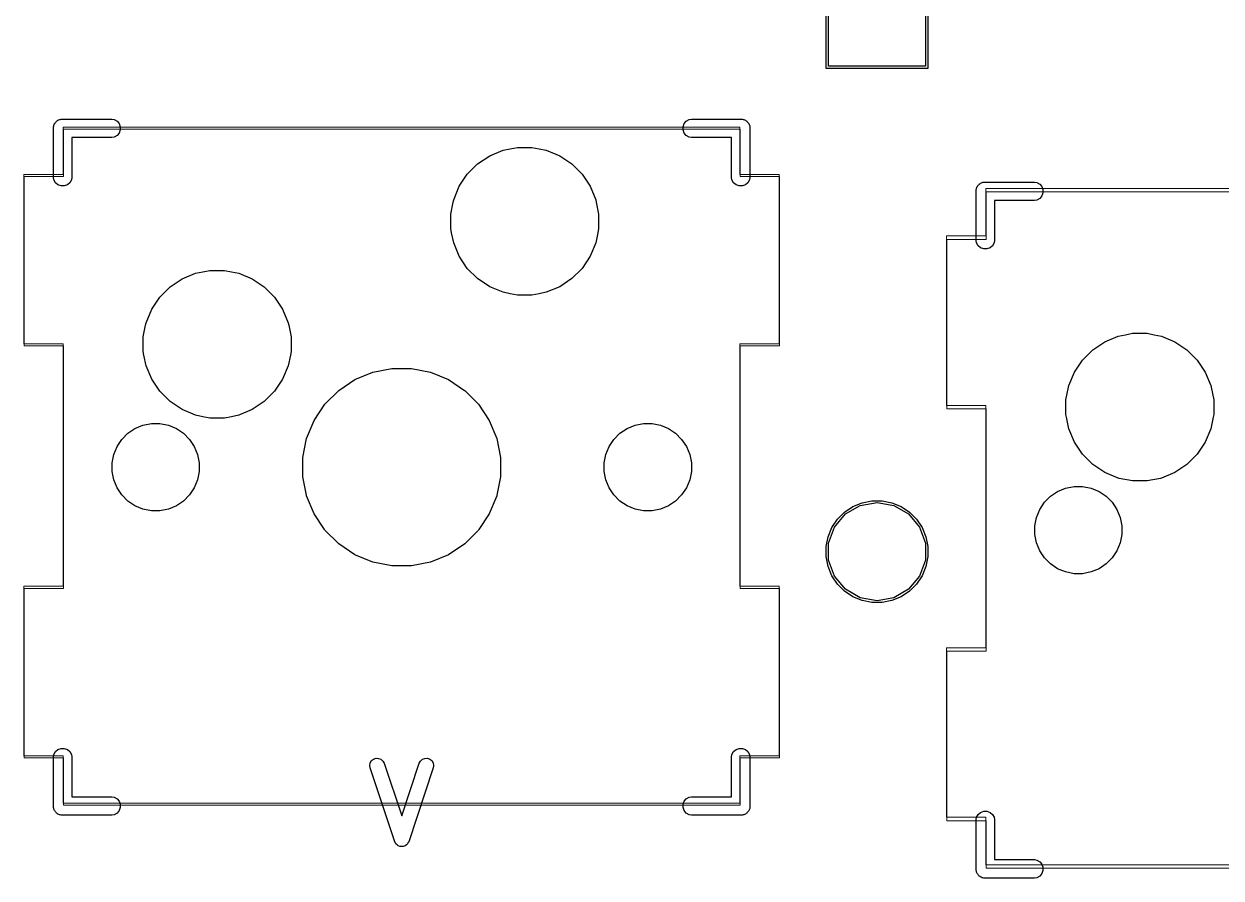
# Model space of a CAD drawing. Header units: millimetres. Extents: x 13 to 222, y -3 to 195.
# Drawn here: x 111.53 to 136.25, y 72.73 to 90.38 of the extents above; entities that cross this region are included whole.
import ezdxf

# ---------------------------------------------------------------- set-up
doc = ezdxf.new("R2010")
doc.units = ezdxf.units.MM
doc.header["$MEASUREMENT"] = 0
doc.layers.add('Ergodox plate', color=7, linetype='Continuous', lineweight=0, true_color=0xf6921e)
doc.layers.add('Orig switch cut', color=7, linetype='Continuous', lineweight=0, true_color=0xde3535)
doc.layers.add('Mask', color=134, linetype='Continuous')
doc.layers.add('Silk', color=142, linetype='Continuous')

msp = doc.modelspace()

# ---------------------------------------------------------------- linework, layer by layer
at = {"layer": 'Ergodox plate'}
for points in [[(126.313, 88.249), (126.313, 87.269), (127.126, 87.269), (127.126, 83.769), (126.313, 83.769), (126.313, 78.76), (127.126, 78.76), (127.126, 75.26), (126.313, 75.26), (126.313, 74.279), (112.343, 74.279), (112.343, 75.26), (111.531, 75.26), (111.531, 78.76), (112.343, 78.76), (112.343, 83.769), (111.531, 83.769), (111.531, 87.269), (112.343, 87.269), (112.343, 88.249)], [(145.363, 86.979), (145.363, 85.999), (146.176, 85.999), (146.176, 82.499), (145.363, 82.499), (145.363, 77.49), (146.176, 77.49), (146.176, 73.99), (145.363, 73.99), (145.363, 73.009), (131.393, 73.009), (131.393, 73.99), (130.581, 73.99), (130.581, 77.49), (131.393, 77.49), (131.393, 82.499), (130.581, 82.499), (130.581, 85.999), (131.393, 85.999), (131.393, 86.979)]]:
    msp.add_lwpolyline(points, close=True, dxfattribs=at)
at = {"layer": 'Mask', "linetype": 'Continuous'}
for p, q in [((128.093, 89.455), (128.093, 91.557)), ((130.195, 91.557), (130.195, 89.455)), ((130.195, 89.455), (128.093, 89.455)), ((121.147, 87.654), (121.425, 87.769)), ((121.425, 87.769), (121.572, 87.799)), ((121.572, 87.799), (121.72, 87.828)), ((121.72, 87.828), (122.02, 87.828)), ((122.02, 87.828), (122.168, 87.799)), ((122.168, 87.799), (122.315, 87.769)), ((122.315, 87.769), (122.593, 87.654)), ((120.897, 87.487), (121.147, 87.654)), ((122.593, 87.654), (122.843, 87.487)), ((120.518, 87.025), (120.685, 87.275)), ((120.685, 87.275), (120.897, 87.487)), ((122.843, 87.487), (123.055, 87.275)), ((123.055, 87.275), (123.222, 87.025)), ((120.403, 86.747), (120.518, 87.025)), ((123.222, 87.025), (123.337, 86.747)), ((120.344, 86.452), (120.393, 86.697)), ((120.393, 86.697), (120.403, 86.747)), ((123.337, 86.747), (123.347, 86.697)), ((123.347, 86.697), (123.396, 86.452)), ((120.344, 86.152), (120.344, 86.452)), ((123.396, 86.452), (123.396, 86.152)), ((120.361, 86.065), (120.344, 86.152)), ((120.403, 85.857), (120.361, 86.065)), ((123.379, 86.065), (123.337, 85.857)), ((123.396, 86.152), (123.379, 86.065)), ((120.518, 85.579), (120.403, 85.857)), ((123.337, 85.857), (123.222, 85.579)), ((120.685, 85.329), (120.518, 85.579)), ((123.222, 85.579), (123.055, 85.329)), ((115.222, 85.259), (115.37, 85.288)), ((115.37, 85.288), (115.67, 85.288)), ((115.67, 85.288), (115.818, 85.259)), ((120.897, 85.117), (120.685, 85.329)), ((123.055, 85.329), (122.843, 85.117)), ((114.547, 84.947), (114.797, 85.114)), ((114.797, 85.114), (115.075, 85.229)), ((115.075, 85.229), (115.222, 85.259)), ((115.818, 85.259), (115.965, 85.229)), ((115.965, 85.229), (116.243, 85.114)), ((116.243, 85.114), (116.493, 84.947)), ((121.147, 84.95), (120.897, 85.117)), ((122.843, 85.117), (122.593, 84.95)), ((114.335, 84.735), (114.547, 84.947)), ((116.493, 84.947), (116.705, 84.735)), ((121.425, 84.835), (121.147, 84.95)), ((121.572, 84.805), (121.425, 84.835)), ((121.72, 84.776), (121.572, 84.805)), ((122.168, 84.805), (122.02, 84.776)), ((122.315, 84.835), (122.168, 84.805)), ((122.593, 84.95), (122.315, 84.835)), ((114.168, 84.485), (114.335, 84.735)), ((116.705, 84.735), (116.872, 84.485)), ((122.02, 84.776), (121.72, 84.776)), ((114.053, 84.207), (114.168, 84.485)), ((116.872, 84.485), (116.987, 84.207)), ((113.994, 83.912), (114.043, 84.157)), ((114.043, 84.157), (114.053, 84.207)), ((116.987, 84.207), (116.997, 84.157)), ((116.997, 84.157), (117.046, 83.912)), ((113.994, 83.612), (113.994, 83.912)), ((117.046, 83.912), (117.046, 83.612)), ((133.597, 83.647), (133.847, 83.814)), ((133.847, 83.814), (134.125, 83.929)), ((134.125, 83.929), (134.272, 83.959)), ((134.272, 83.959), (134.42, 83.988)), ((134.42, 83.988), (134.72, 83.988)), ((134.72, 83.988), (134.868, 83.959)), ((134.868, 83.959), (135.015, 83.929)), ((135.015, 83.929), (135.293, 83.814)), ((135.293, 83.814), (135.543, 83.647)), ((114.009, 83.537), (113.994, 83.612)), ((117.046, 83.612), (117.031, 83.537)), ((133.385, 83.435), (133.597, 83.647)), ((135.543, 83.647), (135.755, 83.435)), ((114.053, 83.317), (114.009, 83.537)), ((114.168, 83.039), (114.053, 83.317)), ((116.987, 83.317), (116.872, 83.039)), ((117.031, 83.537), (116.987, 83.317)), ((133.218, 83.185), (133.385, 83.435)), ((135.755, 83.435), (135.922, 83.185)), ((118.363, 83.031), (118.735, 83.185)), ((118.735, 83.185), (119.129, 83.263)), ((118.735, 83.185), (118.735, 83.185)), ((118.735, 83.185), (118.735, 83.185)), ((119.129, 83.263), (119.531, 83.263)), ((119.531, 83.263), (119.925, 83.185)), ((119.925, 83.185), (119.925, 83.185)), ((119.925, 83.185), (119.925, 83.185)), ((119.925, 83.185), (120.297, 83.031)), ((133.103, 82.907), (133.218, 83.185)), ((135.922, 83.185), (136.037, 82.907)), ((114.335, 82.789), (114.168, 83.039)), ((116.872, 83.039), (116.705, 82.789)), ((117.745, 82.523), (118.029, 82.807)), ((118.029, 82.807), (118.03, 82.808)), ((118.03, 82.808), (118.363, 83.031)), ((120.297, 83.031), (120.63, 82.808)), ((120.63, 82.808), (120.631, 82.807)), ((120.631, 82.807), (120.915, 82.523)), ((133.044, 82.612), (133.096, 82.873)), ((133.096, 82.873), (133.103, 82.907)), ((136.037, 82.907), (136.044, 82.873)), ((136.044, 82.873), (136.096, 82.612)), ((114.547, 82.577), (114.335, 82.789)), ((114.797, 82.41), (114.547, 82.577)), ((116.493, 82.577), (116.243, 82.41)), ((116.705, 82.789), (116.493, 82.577)), ((133.044, 82.312), (133.044, 82.612)), ((136.096, 82.612), (136.096, 82.312)), ((115.075, 82.295), (114.797, 82.41)), ((116.243, 82.41), (115.965, 82.295)), ((117.521, 82.189), (117.745, 82.523)), ((117.745, 82.523), (117.745, 82.523)), ((120.915, 82.523), (120.915, 82.523)), ((120.915, 82.523), (121.139, 82.189)), ((133.056, 82.253), (133.044, 82.312)), ((136.096, 82.312), (136.084, 82.253)), ((113.823, 82.02), (113.987, 82.088)), ((113.987, 82.088), (114.161, 82.123)), ((114.161, 82.123), (114.339, 82.123)), ((114.339, 82.123), (114.513, 82.088)), ((114.513, 82.088), (114.677, 82.02)), ((115.222, 82.265), (115.075, 82.295)), ((115.37, 82.236), (115.222, 82.265)), ((115.67, 82.236), (115.37, 82.236)), ((115.818, 82.265), (115.67, 82.236)), ((115.965, 82.295), (115.818, 82.265)), ((117.367, 81.817), (117.521, 82.189)), ((121.139, 82.189), (121.293, 81.817)), ((123.983, 82.02), (124.147, 82.088)), ((124.147, 82.088), (124.321, 82.123)), ((124.321, 82.123), (124.499, 82.123)), ((124.499, 82.123), (124.673, 82.088)), ((124.673, 82.088), (124.837, 82.02)), ((133.103, 82.017), (133.056, 82.253)), ((136.084, 82.253), (136.037, 82.017)), ((113.55, 81.796), (113.676, 81.922)), ((113.676, 81.922), (113.823, 82.02)), ((114.677, 82.02), (114.824, 81.922)), ((114.824, 81.922), (114.95, 81.796)), ((117.289, 81.423), (117.367, 81.817)), ((117.367, 81.817), (117.367, 81.817)), ((121.293, 81.817), (121.293, 81.817)), ((121.293, 81.817), (121.371, 81.423)), ((123.71, 81.796), (123.836, 81.922)), ((123.836, 81.922), (123.983, 82.02)), ((124.837, 82.02), (124.984, 81.922)), ((124.984, 81.922), (125.11, 81.796)), ((133.218, 81.739), (133.103, 82.017)), ((136.037, 82.017), (135.922, 81.739)), ((113.384, 81.485), (113.452, 81.649)), ((113.452, 81.649), (113.55, 81.796)), ((114.95, 81.796), (115.048, 81.649)), ((115.048, 81.649), (115.116, 81.485)), ((123.544, 81.485), (123.612, 81.649)), ((123.612, 81.649), (123.71, 81.796)), ((125.11, 81.796), (125.208, 81.649)), ((125.208, 81.649), (125.276, 81.485)), ((133.385, 81.489), (133.218, 81.739)), ((135.922, 81.739), (135.755, 81.489)), ((113.349, 81.311), (113.384, 81.485)), ((115.116, 81.485), (115.151, 81.311)), ((117.289, 81.021), (117.289, 81.423)), ((121.371, 81.423), (121.371, 81.021)), ((123.509, 81.311), (123.544, 81.485)), ((125.276, 81.485), (125.311, 81.311)), ((133.597, 81.277), (133.385, 81.489)), ((135.755, 81.489), (135.543, 81.277)), ((113.349, 81.133), (113.349, 81.311)), ((113.384, 80.959), (113.349, 81.133)), ((115.151, 81.133), (115.116, 80.959)), ((115.151, 81.311), (115.151, 81.133)), ((123.509, 81.133), (123.509, 81.311)), ((123.544, 80.959), (123.509, 81.133)), ((125.311, 81.133), (125.276, 80.959)), ((125.311, 81.311), (125.311, 81.133)), ((133.847, 81.11), (133.597, 81.277)), ((134.125, 80.995), (133.847, 81.11)), ((135.293, 81.11), (135.015, 80.995)), ((135.543, 81.277), (135.293, 81.11)), ((113.452, 80.795), (113.384, 80.959)), ((115.116, 80.959), (115.048, 80.795)), ((117.364, 80.643), (117.289, 81.021)), ((121.371, 81.021), (121.296, 80.643)), ((123.612, 80.795), (123.544, 80.959)), ((125.276, 80.959), (125.208, 80.795)), ((133.037, 80.788), (133.211, 80.823)), ((133.211, 80.823), (133.389, 80.823)), ((133.389, 80.823), (133.563, 80.788)), ((134.143, 80.991), (134.125, 80.995)), ((134.42, 80.936), (134.143, 80.991)), ((134.72, 80.936), (134.42, 80.936)), ((134.997, 80.991), (134.72, 80.936)), ((135.015, 80.995), (134.997, 80.991)), ((113.55, 80.648), (113.452, 80.795)), ((113.676, 80.522), (113.55, 80.648)), ((114.95, 80.648), (114.824, 80.522)), ((115.048, 80.795), (114.95, 80.648)), ((117.367, 80.627), (117.364, 80.643)), ((117.521, 80.255), (117.367, 80.627)), ((121.293, 80.627), (121.139, 80.255)), ((121.296, 80.643), (121.293, 80.627)), ((123.71, 80.648), (123.612, 80.795)), ((123.836, 80.522), (123.71, 80.648)), ((125.11, 80.648), (124.984, 80.522)), ((125.208, 80.795), (125.11, 80.648)), ((132.6, 80.496), (132.726, 80.622)), ((132.726, 80.622), (132.873, 80.72)), ((132.873, 80.72), (133.037, 80.788)), ((133.563, 80.788), (133.727, 80.72)), ((133.727, 80.72), (133.874, 80.622)), ((133.874, 80.622), (134, 80.496)), ((113.823, 80.424), (113.676, 80.522)), ((113.987, 80.356), (113.823, 80.424)), ((114.161, 80.321), (113.987, 80.356)), ((114.513, 80.356), (114.339, 80.321)), ((114.677, 80.424), (114.513, 80.356)), ((114.824, 80.522), (114.677, 80.424)), ((123.983, 80.424), (123.836, 80.522)), ((124.147, 80.356), (123.983, 80.424)), ((124.321, 80.321), (124.147, 80.356)), ((124.673, 80.356), (124.499, 80.321)), ((124.837, 80.424), (124.673, 80.356)), ((124.984, 80.522), (124.837, 80.424)), ((128.474, 80.293), (128.646, 80.408)), ((128.646, 80.408), (128.837, 80.488)), ((128.837, 80.488), (129.04, 80.528)), ((129.04, 80.528), (129.247, 80.528)), ((129.247, 80.528), (129.451, 80.488)), ((129.451, 80.488), (129.642, 80.408)), ((129.642, 80.408), (129.814, 80.293)), ((132.434, 80.185), (132.502, 80.349)), ((132.502, 80.349), (132.6, 80.496)), ((134, 80.496), (134.098, 80.349)), ((134.098, 80.349), (134.166, 80.185)), ((114.339, 80.321), (114.161, 80.321)), ((117.738, 79.931), (117.521, 80.255)), ((121.139, 80.255), (120.922, 79.931)), ((124.499, 80.321), (124.321, 80.321)), ((128.213, 79.975), (128.328, 80.147)), ((128.328, 80.147), (128.474, 80.293)), ((129.814, 80.293), (129.96, 80.147)), ((129.96, 80.147), (130.075, 79.975)), ((132.399, 80.011), (132.434, 80.185)), ((134.166, 80.185), (134.201, 80.011)), ((117.745, 79.921), (117.738, 79.931)), ((118.029, 79.637), (117.745, 79.921)), ((120.915, 79.921), (120.631, 79.637)), ((120.922, 79.931), (120.915, 79.921)), ((128.133, 79.784), (128.213, 79.975)), ((130.075, 79.975), (130.155, 79.784)), ((132.399, 79.833), (132.399, 80.011)), ((134.201, 80.011), (134.201, 79.833)), ((118.363, 79.413), (118.029, 79.637)), ((118.029, 79.637), (118.029, 79.637)), ((120.631, 79.637), (120.297, 79.413)), ((120.631, 79.637), (120.631, 79.637)), ((128.093, 79.581), (128.133, 79.784)), ((130.155, 79.784), (130.195, 79.581)), ((132.434, 79.659), (132.399, 79.833)), ((132.502, 79.495), (132.434, 79.659)), ((134.166, 79.659), (134.098, 79.495)), ((134.201, 79.833), (134.166, 79.659)), ((118.735, 79.259), (118.363, 79.413)), ((120.297, 79.413), (119.925, 79.259)), ((128.093, 79.373), (128.093, 79.581)), ((128.133, 79.17), (128.093, 79.373)), ((130.195, 79.373), (130.155, 79.17)), ((130.195, 79.581), (130.195, 79.373)), ((132.6, 79.348), (132.502, 79.495)), ((132.726, 79.222), (132.6, 79.348)), ((134, 79.348), (133.874, 79.222)), ((134.098, 79.495), (134, 79.348)), ((119.129, 79.181), (118.735, 79.259)), ((118.735, 79.259), (118.735, 79.259)), ((118.735, 79.259), (118.735, 79.259)), ((119.531, 79.181), (119.129, 79.181)), ((119.925, 79.259), (119.531, 79.181)), ((119.925, 79.259), (119.925, 79.259)), ((119.925, 79.259), (119.925, 79.259)), ((128.213, 78.979), (128.133, 79.17)), ((130.155, 79.17), (130.075, 78.979)), ((132.873, 79.124), (132.726, 79.222)), ((133.037, 79.056), (132.873, 79.124)), ((133.727, 79.124), (133.563, 79.056)), ((133.874, 79.222), (133.727, 79.124)), ((128.328, 78.807), (128.213, 78.979)), ((130.075, 78.979), (129.96, 78.807)), ((133.211, 79.021), (133.037, 79.056)), ((133.389, 79.021), (133.211, 79.021)), ((133.563, 79.056), (133.389, 79.021)), ((128.474, 78.661), (128.328, 78.807)), ((128.646, 78.546), (128.474, 78.661)), ((129.814, 78.661), (129.642, 78.546)), ((129.96, 78.807), (129.814, 78.661)), ((128.837, 78.466), (128.646, 78.546)), ((129.04, 78.426), (128.837, 78.466)), ((129.247, 78.426), (129.04, 78.426)), ((129.451, 78.466), (129.247, 78.426)), ((129.642, 78.546), (129.451, 78.466))]:
    msp.add_line(p, q, dxfattribs=at)
at = {"layer": 'Orig switch cut'}
for points in [[(126.315, 88.207), (126.315, 87.227), (127.128, 87.227), (127.128, 83.727), (126.315, 83.727), (126.315, 78.718), (127.128, 78.718), (127.128, 75.218), (126.315, 75.218), (126.315, 74.237), (112.345, 74.237), (112.345, 75.218), (111.532, 75.218), (111.532, 78.718), (112.345, 78.718), (112.345, 83.727), (111.532, 83.727), (111.532, 87.227), (112.345, 87.227), (112.345, 88.207)], [(145.365, 86.907), (145.365, 85.927), (146.178, 85.927), (146.178, 82.427), (145.365, 82.427), (145.365, 77.418), (146.178, 77.418), (146.178, 73.918), (145.365, 73.918), (145.365, 72.937), (131.395, 72.937), (131.395, 73.918), (130.582, 73.918), (130.582, 77.418), (131.395, 77.418), (131.395, 82.427), (130.582, 82.427), (130.582, 85.927), (131.395, 85.927), (131.395, 86.907)]]:
    msp.add_lwpolyline(points, close=True, dxfattribs=at)
at = {"layer": 'Silk', "linetype": 'Continuous'}
for p, q in [((128.144, 89.506), (128.144, 91.506)), ((130.144, 91.506), (130.144, 89.506)), ((130.144, 89.506), (128.144, 89.506)), ((112.14, 88.256), (112.145, 88.271)), ((112.14, 88.239), (112.14, 88.256)), ((112.14, 87.205), (112.14, 88.239)), ((112.14, 88.239), (112.14, 88.239)), ((112.145, 88.271), (112.148, 88.288)), ((112.148, 88.288), (112.157, 88.303)), ((112.157, 88.303), (112.162, 88.319)), ((112.162, 88.319), (112.173, 88.332)), ((112.173, 88.332), (112.182, 88.346)), ((112.182, 88.346), (112.195, 88.357)), ((112.195, 88.357), (112.206, 88.37)), ((112.206, 88.37), (112.22, 88.379)), ((112.22, 88.379), (112.233, 88.39)), ((112.233, 88.39), (112.249, 88.395)), ((112.249, 88.395), (112.264, 88.404)), ((112.264, 88.404), (112.281, 88.407)), ((112.281, 88.407), (112.296, 88.412)), ((112.296, 88.412), (112.313, 88.412)), ((112.313, 88.412), (112.313, 88.413)), ((112.313, 88.413), (113.347, 88.413)), ((113.347, 88.413), (113.396, 88.404)), ((113.396, 88.404), (113.454, 88.37)), ((113.454, 88.37), (113.498, 88.319)), ((113.498, 88.319), (113.52, 88.256)), ((113.52, 88.256), (113.52, 88.188)), ((125.14, 88.256), (125.162, 88.319)), ((125.14, 88.188), (125.14, 88.256)), ((125.162, 88.319), (125.206, 88.37)), ((125.206, 88.37), (125.264, 88.404)), ((125.264, 88.404), (125.313, 88.413)), ((125.313, 88.413), (126.347, 88.413)), ((126.347, 88.413), (126.347, 88.412)), ((126.347, 88.412), (126.364, 88.412)), ((126.364, 88.412), (126.379, 88.407)), ((126.379, 88.407), (126.396, 88.404)), ((126.396, 88.404), (126.411, 88.395)), ((126.411, 88.395), (126.427, 88.39)), ((126.427, 88.39), (126.44, 88.379)), ((126.44, 88.379), (126.454, 88.37)), ((126.454, 88.37), (126.465, 88.357)), ((126.465, 88.357), (126.478, 88.346)), ((126.478, 88.346), (126.487, 88.332)), ((126.487, 88.332), (126.498, 88.319)), ((126.498, 88.319), (126.503, 88.303)), ((126.503, 88.303), (126.512, 88.288)), ((126.512, 88.288), (126.515, 88.271)), ((126.515, 88.271), (126.52, 88.256)), ((126.52, 88.256), (126.52, 88.239)), ((126.52, 88.239), (126.52, 88.239)), ((126.52, 88.239), (126.52, 87.205)), ((113.347, 88.032), (112.52, 88.032)), ((112.52, 88.032), (112.52, 87.205)), ((113.396, 88.04), (113.347, 88.032)), ((113.454, 88.074), (113.396, 88.04)), ((113.498, 88.125), (113.454, 88.074)), ((113.52, 88.188), (113.498, 88.125)), ((125.162, 88.125), (125.14, 88.188)), ((125.206, 88.074), (125.162, 88.125)), ((125.264, 88.04), (125.206, 88.074)), ((125.313, 88.032), (125.264, 88.04)), ((126.14, 88.032), (125.313, 88.032)), ((126.139, 87.205), (126.14, 88.032)), ((112.148, 87.156), (112.14, 87.205)), ((112.182, 87.098), (112.148, 87.156)), ((112.233, 87.054), (112.182, 87.098)), ((112.296, 87.032), (112.233, 87.054)), ((112.364, 87.032), (112.296, 87.032)), ((112.427, 87.054), (112.364, 87.032)), ((112.478, 87.098), (112.427, 87.054)), ((112.512, 87.156), (112.478, 87.098)), ((112.52, 87.205), (112.512, 87.156)), ((126.148, 87.156), (126.139, 87.205)), ((126.182, 87.098), (126.148, 87.156)), ((126.233, 87.054), (126.182, 87.098)), ((126.296, 87.032), (126.233, 87.054)), ((126.364, 87.032), (126.296, 87.032)), ((126.427, 87.054), (126.364, 87.032)), ((126.478, 87.098), (126.427, 87.054)), ((126.512, 87.156), (126.478, 87.098)), ((126.52, 87.205), (126.512, 87.156)), ((131.198, 86.988), (131.207, 87.003)), ((131.207, 87.003), (131.212, 87.019)), ((131.212, 87.019), (131.223, 87.032)), ((131.223, 87.032), (131.232, 87.046)), ((131.232, 87.046), (131.245, 87.057)), ((131.245, 87.057), (131.256, 87.07)), ((131.256, 87.07), (131.27, 87.079)), ((131.27, 87.079), (131.283, 87.09)), ((131.283, 87.09), (131.299, 87.095)), ((131.299, 87.095), (131.314, 87.104)), ((131.314, 87.104), (131.331, 87.107)), ((131.331, 87.107), (131.346, 87.112)), ((131.346, 87.112), (131.363, 87.112)), ((131.363, 87.112), (131.363, 87.113)), ((131.363, 87.113), (132.397, 87.113)), ((132.397, 87.113), (132.446, 87.104)), ((132.446, 87.104), (132.504, 87.07)), ((132.504, 87.07), (132.548, 87.019)), ((132.548, 87.019), (132.57, 86.956)), ((131.19, 85.905), (131.189, 86.939)), ((131.189, 86.939), (131.19, 86.939)), ((131.19, 86.956), (131.195, 86.971)), ((131.19, 86.939), (131.19, 86.956)), ((131.195, 86.971), (131.198, 86.988)), ((132.504, 86.774), (132.446, 86.74)), ((132.548, 86.825), (132.504, 86.774)), ((132.57, 86.888), (132.548, 86.825)), ((132.57, 86.956), (132.57, 86.888)), ((132.397, 86.732), (131.57, 86.732)), ((131.57, 86.732), (131.57, 85.905)), ((132.446, 86.74), (132.397, 86.732)), ((131.198, 85.856), (131.19, 85.905)), ((131.232, 85.798), (131.198, 85.856)), ((131.283, 85.754), (131.232, 85.798)), ((131.528, 85.798), (131.477, 85.754)), ((131.562, 85.856), (131.528, 85.798)), ((131.57, 85.905), (131.562, 85.856)), ((131.346, 85.732), (131.283, 85.754)), ((131.414, 85.732), (131.346, 85.732)), ((131.477, 85.754), (131.414, 85.732)), ((128.491, 80.255), (128.797, 80.431)), ((128.797, 80.431), (129.144, 80.492)), ((129.144, 80.492), (129.491, 80.431)), ((129.491, 80.431), (129.797, 80.255)), ((128.265, 79.985), (128.491, 80.255)), ((129.797, 80.255), (130.023, 79.985)), ((128.144, 79.653), (128.265, 79.985)), ((130.023, 79.985), (130.144, 79.653)), ((128.144, 79.301), (128.144, 79.653)), ((130.144, 79.653), (130.144, 79.301)), ((128.265, 78.969), (128.144, 79.301)), ((130.144, 79.301), (130.023, 78.969)), ((128.491, 78.699), (128.265, 78.969)), ((130.023, 78.969), (129.797, 78.699)), ((128.797, 78.523), (128.491, 78.699)), ((129.797, 78.699), (129.491, 78.523)), ((129.144, 78.462), (128.797, 78.523)), ((129.491, 78.523), (129.144, 78.462)), ((112.182, 75.346), (112.233, 75.39)), ((112.233, 75.39), (112.296, 75.412)), ((112.296, 75.412), (112.364, 75.412)), ((112.364, 75.412), (112.427, 75.39)), ((112.427, 75.39), (112.478, 75.346)), ((126.182, 75.346), (126.233, 75.39)), ((126.233, 75.39), (126.296, 75.412)), ((126.296, 75.412), (126.364, 75.412)), ((126.364, 75.412), (126.427, 75.39)), ((126.427, 75.39), (126.478, 75.346)), ((112.14, 75.239), (112.148, 75.288)), ((112.14, 74.256), (112.14, 75.239)), ((112.148, 75.288), (112.182, 75.346)), ((112.478, 75.346), (112.512, 75.288)), ((112.512, 75.288), (112.52, 75.239)), ((112.52, 75.239), (112.52, 74.413)), ((118.68, 75.113), (118.708, 75.158)), ((118.708, 75.158), (118.749, 75.191)), ((118.749, 75.191), (118.8, 75.207)), ((118.8, 75.207), (118.853, 75.206)), ((118.853, 75.206), (118.902, 75.186)), ((118.902, 75.186), (118.941, 75.151)), ((118.941, 75.151), (118.967, 75.105)), ((119.693, 75.105), (119.719, 75.151)), ((119.719, 75.151), (119.758, 75.186)), ((119.758, 75.186), (119.807, 75.206)), ((119.807, 75.206), (119.86, 75.207)), ((119.86, 75.207), (119.911, 75.191)), ((119.911, 75.191), (119.952, 75.158)), ((119.952, 75.158), (119.98, 75.113)), ((126.139, 74.413), (126.14, 75.239)), ((126.14, 75.239), (126.148, 75.288)), ((126.148, 75.288), (126.182, 75.346)), ((126.478, 75.346), (126.512, 75.288)), ((126.512, 75.288), (126.52, 75.239)), ((126.52, 75.239), (126.52, 74.205)), ((118.67, 75.061), (118.68, 75.113)), ((118.677, 75.008), (118.67, 75.061)), ((119.185, 73.484), (118.677, 75.008)), ((118.967, 75.105), (119.33, 74.015)), ((119.33, 74.015), (119.693, 75.105)), ((119.983, 75.008), (119.475, 73.484)), ((119.98, 75.113), (119.99, 75.061)), ((119.99, 75.061), (119.983, 75.008)), ((112.52, 74.413), (113.347, 74.413)), ((113.347, 74.413), (113.396, 74.404)), ((113.396, 74.404), (113.454, 74.37)), ((125.206, 74.37), (125.264, 74.404)), ((125.264, 74.404), (125.313, 74.413)), ((125.313, 74.413), (126.139, 74.413)), ((112.14, 74.188), (112.14, 74.256)), ((112.145, 74.173), (112.14, 74.188)), ((112.148, 74.156), (112.145, 74.173)), ((112.157, 74.141), (112.148, 74.156)), ((113.454, 74.37), (113.498, 74.319)), ((113.498, 74.319), (113.52, 74.256)), ((113.52, 74.188), (113.498, 74.125)), ((113.52, 74.256), (113.52, 74.188)), ((125.14, 74.256), (125.162, 74.319)), ((125.14, 74.188), (125.14, 74.256)), ((125.162, 74.125), (125.14, 74.188)), ((125.162, 74.319), (125.206, 74.37)), ((126.512, 74.156), (126.503, 74.141)), ((126.515, 74.173), (126.512, 74.156)), ((126.52, 74.188), (126.515, 74.173)), ((126.52, 74.205), (126.52, 74.205)), ((126.52, 74.205), (126.52, 74.188)), ((112.162, 74.125), (112.157, 74.141)), ((112.173, 74.112), (112.162, 74.125)), ((112.182, 74.098), (112.173, 74.112)), ((112.195, 74.087), (112.182, 74.098)), ((112.206, 74.074), (112.195, 74.087)), ((112.22, 74.065), (112.206, 74.074)), ((112.233, 74.054), (112.22, 74.065)), ((112.249, 74.049), (112.233, 74.054)), ((112.264, 74.04), (112.249, 74.049)), ((112.281, 74.037), (112.264, 74.04)), ((112.296, 74.032), (112.281, 74.037)), ((112.313, 74.032), (112.296, 74.032)), ((113.347, 74.032), (112.313, 74.032)), ((112.313, 74.032), (112.313, 74.032)), ((113.396, 74.04), (113.347, 74.032)), ((113.454, 74.074), (113.396, 74.04)), ((113.498, 74.125), (113.454, 74.074)), ((125.206, 74.074), (125.162, 74.125)), ((125.264, 74.04), (125.206, 74.074)), ((125.313, 74.032), (125.264, 74.04)), ((126.347, 74.032), (125.313, 74.032)), ((126.364, 74.032), (126.347, 74.032)), ((126.347, 74.032), (126.347, 74.032)), ((126.379, 74.037), (126.364, 74.032)), ((126.396, 74.04), (126.379, 74.037)), ((126.411, 74.049), (126.396, 74.04)), ((126.427, 74.054), (126.411, 74.049)), ((126.44, 74.065), (126.427, 74.054)), ((126.454, 74.074), (126.44, 74.065)), ((126.465, 74.087), (126.454, 74.074)), ((126.478, 74.098), (126.465, 74.087)), ((126.487, 74.112), (126.478, 74.098)), ((126.498, 74.125), (126.487, 74.112)), ((126.503, 74.141), (126.498, 74.125)), ((131.189, 73.939), (131.198, 73.988)), ((131.19, 72.956), (131.189, 73.939)), ((131.198, 73.988), (131.232, 74.046)), ((131.232, 74.046), (131.283, 74.09)), ((131.283, 74.09), (131.346, 74.112)), ((131.346, 74.112), (131.414, 74.112)), ((131.414, 74.112), (131.477, 74.09)), ((131.477, 74.09), (131.528, 74.046)), ((131.528, 74.046), (131.562, 73.988)), ((131.562, 73.988), (131.57, 73.939)), ((131.57, 73.939), (131.57, 73.113)), ((119.187, 73.481), (119.185, 73.484)), ((119.188, 73.477), (119.187, 73.481)), ((119.2, 73.457), (119.188, 73.477)), ((119.211, 73.438), (119.2, 73.457)), ((119.214, 73.435), (119.211, 73.438)), ((119.216, 73.431), (119.214, 73.435)), ((119.233, 73.418), (119.216, 73.431)), ((119.25, 73.403), (119.233, 73.418)), ((119.427, 73.418), (119.41, 73.403)), ((119.444, 73.431), (119.427, 73.418)), ((119.446, 73.435), (119.444, 73.431)), ((119.449, 73.438), (119.446, 73.435)), ((119.46, 73.457), (119.449, 73.438)), ((119.472, 73.477), (119.46, 73.457)), ((119.473, 73.481), (119.472, 73.477)), ((119.475, 73.484), (119.473, 73.481)), ((119.254, 73.401), (119.25, 73.403)), ((119.257, 73.399), (119.254, 73.401)), ((119.279, 73.391), (119.257, 73.399)), ((119.299, 73.383), (119.279, 73.391)), ((119.304, 73.383), (119.299, 73.383)), ((119.308, 73.382), (119.304, 73.383)), ((119.33, 73.382), (119.308, 73.382)), ((119.352, 73.382), (119.33, 73.382)), ((119.356, 73.383), (119.352, 73.382)), ((119.361, 73.383), (119.356, 73.383)), ((119.381, 73.391), (119.361, 73.383)), ((119.403, 73.399), (119.381, 73.391)), ((119.406, 73.401), (119.403, 73.399)), ((119.41, 73.403), (119.406, 73.401)), ((131.19, 72.888), (131.19, 72.956)), ((131.57, 73.113), (132.397, 73.113)), ((132.397, 73.113), (132.446, 73.104)), ((132.446, 73.104), (132.504, 73.07)), ((132.504, 73.07), (132.548, 73.019)), ((132.548, 73.019), (132.57, 72.956)), ((132.57, 72.956), (132.57, 72.888)), ((131.195, 72.873), (131.19, 72.888)), ((131.198, 72.856), (131.195, 72.873)), ((131.207, 72.841), (131.198, 72.856)), ((131.212, 72.825), (131.207, 72.841)), ((131.223, 72.812), (131.212, 72.825)), ((131.232, 72.798), (131.223, 72.812)), ((131.245, 72.787), (131.232, 72.798)), ((131.256, 72.774), (131.245, 72.787)), ((131.27, 72.765), (131.256, 72.774)), ((131.283, 72.754), (131.27, 72.765)), ((131.299, 72.749), (131.283, 72.754)), ((131.314, 72.74), (131.299, 72.749)), ((131.331, 72.737), (131.314, 72.74)), ((131.346, 72.732), (131.331, 72.737)), ((131.363, 72.732), (131.346, 72.732)), ((132.397, 72.732), (131.363, 72.732)), ((131.363, 72.732), (131.363, 72.732)), ((132.446, 72.74), (132.397, 72.732)), ((132.504, 72.774), (132.446, 72.74)), ((132.548, 72.825), (132.504, 72.774)), ((132.57, 72.888), (132.548, 72.825))]:
    msp.add_line(p, q, dxfattribs=at)

doc.saveas('drawing.dxf')
